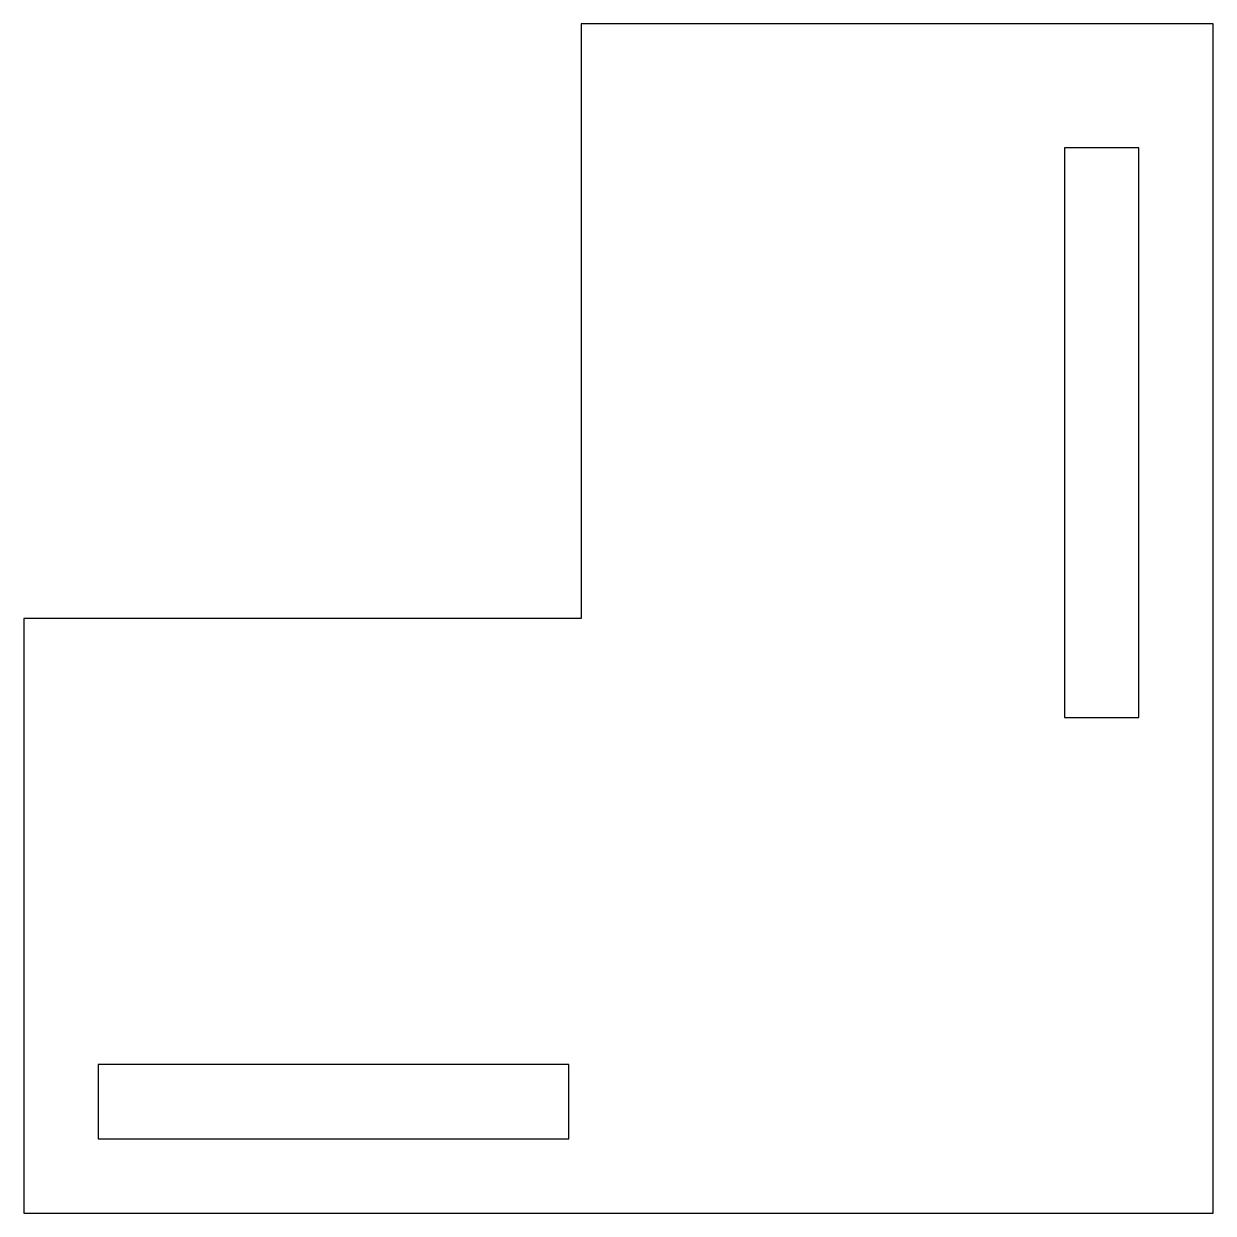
# Model space of a CAD drawing. Header units: millimetres. Extents: x -22.5 to 25.5, y -3 to 45.
import ezdxf

# ---------------------------------------------------------------- set-up
doc = ezdxf.new("R2010")
doc.units = ezdxf.units.MM
doc.layers.get('0').update_dxf_attribs({"linetype": 'CONTINUOUS'})

msp = doc.modelspace()

# ---------------------------------------------------------------- linework, layer by layer
for p, q in [((25.5, 45), (0, 45)), ((0, 45), (0, 21)), ((25.5, -3), (25.5, 45)), ((-22.5, 21), (-22.5, -3)), ((0, 21), (-22.5, 21)), ((-22.5, -3), (25.5, -3))]:
    msp.add_line(p, q)
for points in [[(19.5, 40), (19.5, 17), (22.5, 17), (22.5, 40)], [(-0.5, 3), (-19.5, 3), (-19.5, 0), (-0.5, 0)]]:
    msp.add_lwpolyline(points, close=True)

doc.saveas('drawing.dxf')
